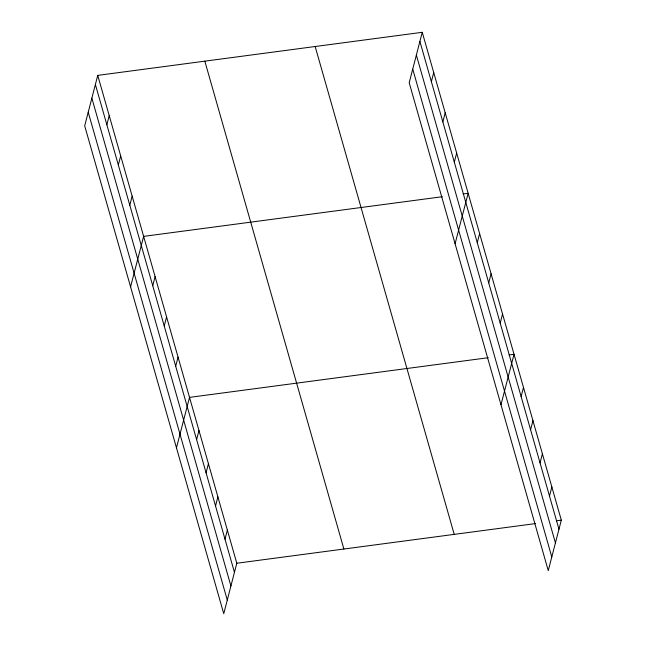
<?xml version="1.0" encoding="UTF-8"?>
<svg xmlns="http://www.w3.org/2000/svg" width="646" height="646" viewBox="0 0 646 646"><rect width="100%" height="100%" fill="white"/><g stroke="black" fill="none" stroke-linecap="round" stroke-linejoin="round"><path stroke-width="0.97" d="M97.74 75.38L84.691 125.841L223.75 613.7L236.799 563.239L97.74 75.38L422.25 32.3L561.309 520.159L548.26 570.62L409.201 82.761L422.25 32.3M106.856 124.735L109.214 115.634M118.331 164.988L120.681 155.88M129.806 205.234L132.155 196.126M130.581 286.832L143.63 236.379L442.357 196.715M152.747 285.734L155.105 276.625M164.221 325.98L166.571 316.871M175.696 366.225L178.046 357.125M176.471 447.831L189.52 397.371L488.247 357.706M196.618 439.651L198.976 430.543M206.082 472.824L208.432 463.715M215.538 505.996L217.888 496.895M224.994 539.176L227.344 530.067M431.367 81.654L433.716 72.546M442.841 121.9L445.191 112.8M454.308 162.154L456.665 153.045M455.091 243.752L468.14 193.291L463.182 193.953M477.257 242.646L479.615 233.545M488.731 282.9L491.081 273.791M500.198 323.145L502.556 314.037M500.981 404.743L514.03 354.291L509.072 354.945M521.128 396.563L523.486 387.463M530.584 429.743L532.942 420.635M540.04 462.916L542.398 453.807M549.496 496.088L551.854 486.987M236.799 563.239L535.534 523.583M556.351 520.813L561.309 520.159M419.892 41.409L558.96 529.268M416.363 55.055L555.423 542.915M412.729 69.114L551.789 556.973M315.159 46.52L454.219 534.379M204.83 61.168L343.89 549.027M95.382 84.489L234.45 572.348M91.853 98.135L230.921 585.995M88.219 112.194L227.279 600.053"/></g></svg>
